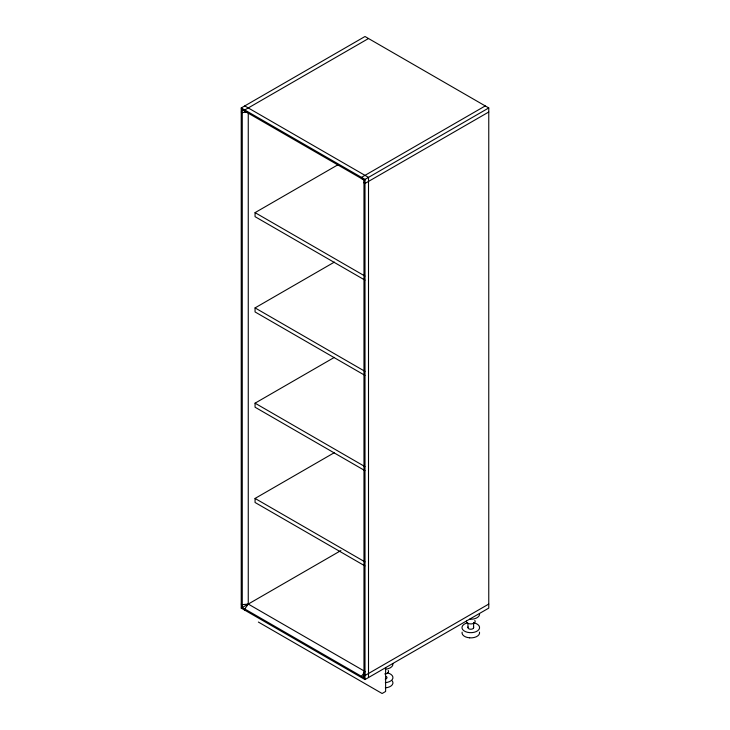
<?xml version="1.0" encoding="UTF-8"?>
<svg xmlns="http://www.w3.org/2000/svg" width="730" height="730" viewBox="0 0 730 730"><rect width="100%" height="100%" fill="white"/><g stroke="black" fill="none" stroke-linecap="round" stroke-linejoin="round"><path stroke-width="1.09" d="M364.653 673.571L363.969 677.778L365 679.566L488.762 608.117L488.762 107.949L365 36.5L241.238 107.949L241.238 608.117L365 679.566L365 179.407L241.238 107.949L242.269 109.737L242.269 607.524L363.969 677.778L363.969 180L488.762 107.949M364.745 180.264L363.969 182.856L365 183.449L488.762 112M364.745 672.33L363.969 674.921L365 675.515L488.762 604.066M364.416 672.284L361.496 676.354L361.496 677.54M368.504 38.526L244.751 109.974L244.751 111.17L246.503 111.581M364.936 280.119L255.062 216.673L255.062 212.631L338.3 164.569M485.249 105.923L361.496 177.381L361.496 178.567L363.248 178.987M364.936 375.384L255.062 311.947L255.062 307.896L334.386 262.097M364.936 470.649L255.062 407.212L255.062 403.17L334.386 357.371M364.936 565.923L255.062 502.486L255.062 498.435L334.386 452.637M241.238 608.117L340.91 550.575M247.26 112.101L242.269 112.593L241.238 112M467.437 637.472L469.655 637.819M245.262 110.869L242.269 109.737L363.969 180M244.751 105.923L368.504 177.381L368.504 677.54M255.062 212.631L364.936 276.068M255.062 307.896L364.936 371.333M255.062 403.17L364.936 466.607M255.062 498.435L364.936 561.872M365 671.472L248.255 604.066L242.269 604.659L241.238 604.066M258.365 622.051L382.118 693.5L385.623 691.474L385.623 667.658M473.615 622.654L473.615 627.809M467.939 623.247L467.939 627.371M248.255 113.141L248.255 604.066L244.751 608.948L244.751 610.143M474.126 622.891A8.806 5.083 0 0 1 477.776 630.674A8.806 5.083 0 0 1 463.805 630.693A8.806 5.083 0 0 1 467.392 622.9M473.423 626.961A2.856 1.652 0 0 1 470.768 629.242A2.856 1.652 0 0 1 468.14 626.961M474.847 620.436A4.398 2.537 0 0 1 471.343 623.922A4.398 2.537 0 0 1 466.415 621.066M479.51 613.519A8.806 5.083 0 0 1 469.655 619.204M479.5 632.134A8.778 5.064 0 0 1 469.655 637.837M467.492 637.509A8.778 5.064 0 0 1 462.108 632.162M386.416 676.601A2.856 1.652 0 0 1 385.248 679.128M387.502 672.905A8.806 5.083 0 0 1 392.877 678.261A8.806 5.083 0 0 1 385.321 682.641M388.214 670.45A4.398 2.537 0 0 1 384.737 673.936M392.265 680.871A8.778 5.064 0 0 1 385.321 687.852M392.877 663.534A8.806 5.083 0 0 1 385.321 669.218"/></g></svg>
